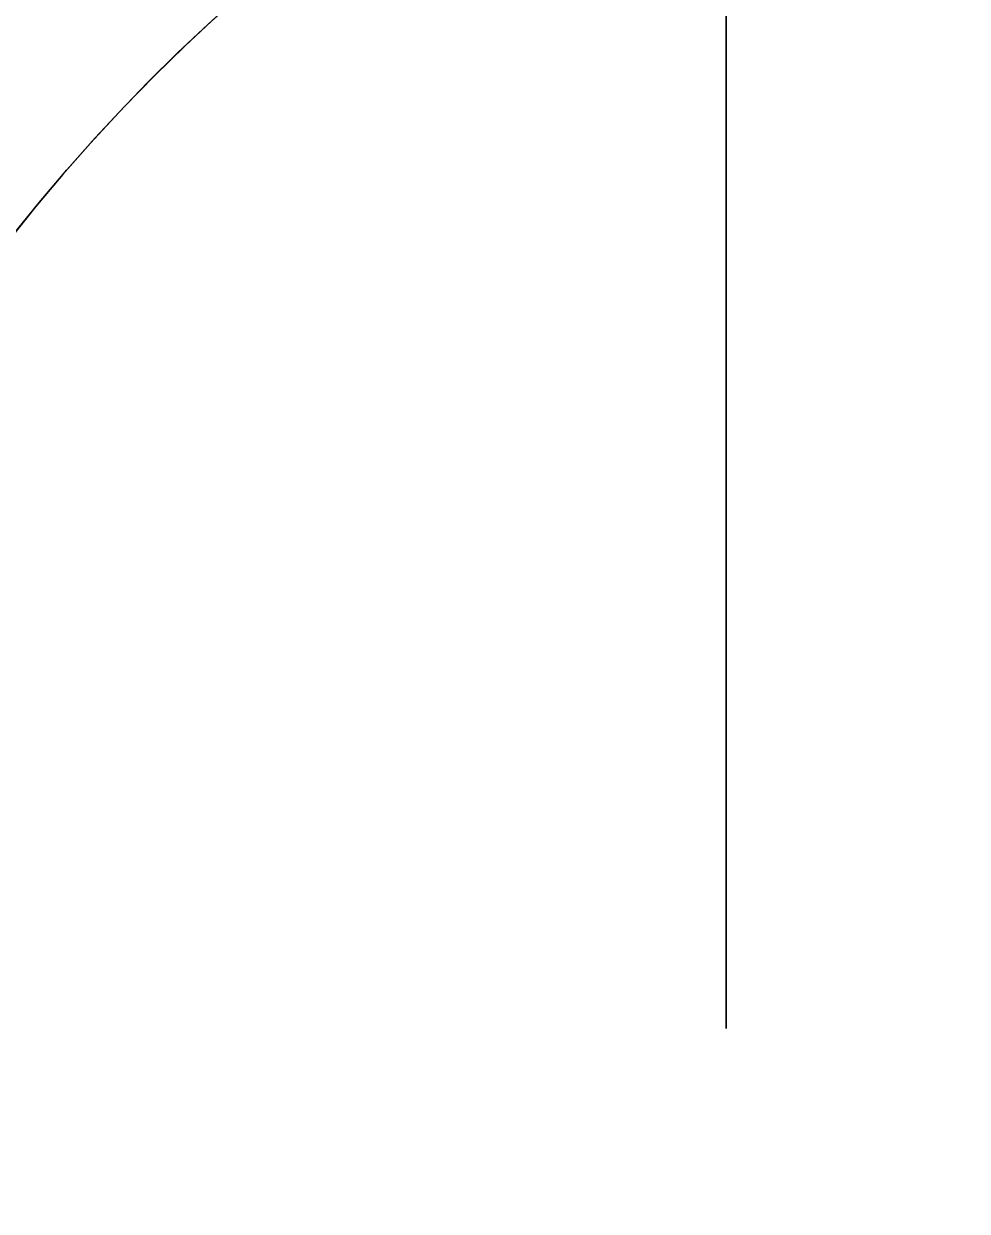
# Model space of a CAD drawing. Header units: centimetres. Extents: x -25.1 to 37.5, y -51.5 to 12.5.
# Drawn here: x 14.001 to 14.671, y -40.009 to -39.166 of the extents above; entities that cross this region are included whole.
import ezdxf

# ---------------------------------------------------------------- set-up
doc = ezdxf.new("R2010")
doc.units = ezdxf.units.CM
doc.header["$MEASUREMENT"] = 0
for name, color, linetype in [('robot assembler v21_Sketch67', 7, 'Continuous'), ('robot assembler v21_Sketch68', 7, 'Continuous'), ('robot assembler v21_Sketch69', 7, 'Continuous'), ('robot assembler v21_Sketch70', 7, 'Continuous'), ('robot assembler v21_Sketch72', 7, 'Continuous')]:
    doc.layers.add(name, color=color, linetype=linetype)

msp = doc.modelspace()

# ---------------------------------------------------------------- linework, layer by layer
at = {"layer": 'robot assembler v21_Sketch67'}
msp.add_circle((14.991, -40.1, 50.1), 1.26875, dxfattribs=at)
at = {"layer": 'robot assembler v21_Sketch68'}
msp.add_circle((14.991, -40.1, 50.1), 1.26875, dxfattribs=at)
at = {"layer": 'robot assembler v21_Sketch69'}
msp.add_circle((14.991, -40.1, 51.3), 1.26875, dxfattribs=at)
at = {"layer": 'robot assembler v21_Sketch70', "extrusion": (-1, 6.07716e-64, 2.22045e-16)}
for centre, radius in [((39.45953, 50.75, -14.49996), 0.42), ((39.46797, 50.75, -14.49996), 0.285), ((39.46797, 50.75, -14.49996), 0.26)]:
    msp.add_circle(centre, radius, dxfattribs=at)
at = {"layer": 'robot assembler v21_Sketch72'}
msp.add_arc((14.991, -40.1, 51.3), 1.26875, 94.1128, 85.07135, dxfattribs=at)

doc.saveas('drawing.dxf')
